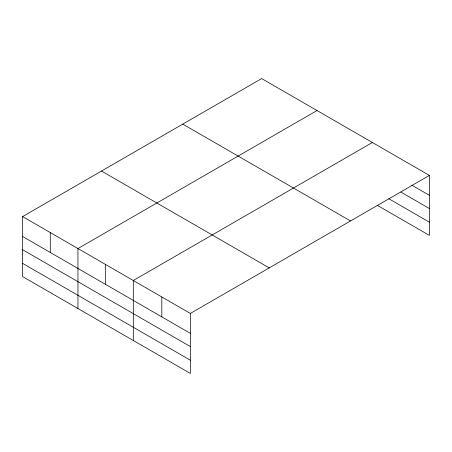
<?xml version="1.0" encoding="UTF-8"?>
<svg xmlns="http://www.w3.org/2000/svg" width="452" height="452" viewBox="0 0 452 452"><rect width="100%" height="100%" fill="white"/><g stroke="black" fill="none" stroke-linecap="round" stroke-linejoin="round"><path stroke-width="0.68" d="M22.6 216.593L190.337 313.439L190.337 373.425L22.6 276.584L22.6 216.593L261.663 78.575L429.4 175.416L429.4 235.407L377.222 205.281M317.016 110.531L77.953 248.555L77.953 308.541M372.369 142.493L133.306 280.511L133.306 340.497M190.337 313.439L429.4 175.416M411.806 185.162L429.4 195.315M400.884 192.083L429.4 208.547M388.748 198.705L429.4 222.175M182.772 124.119L350.509 220.966M101.491 171.048L269.228 267.889M22.6 236.492L190.337 333.339M22.6 249.724L190.337 346.565M22.6 263.352L190.337 360.199M161.822 296.975L161.822 316.875M105.632 264.533L105.632 284.432M50.279 232.571L50.279 252.476"/></g></svg>
